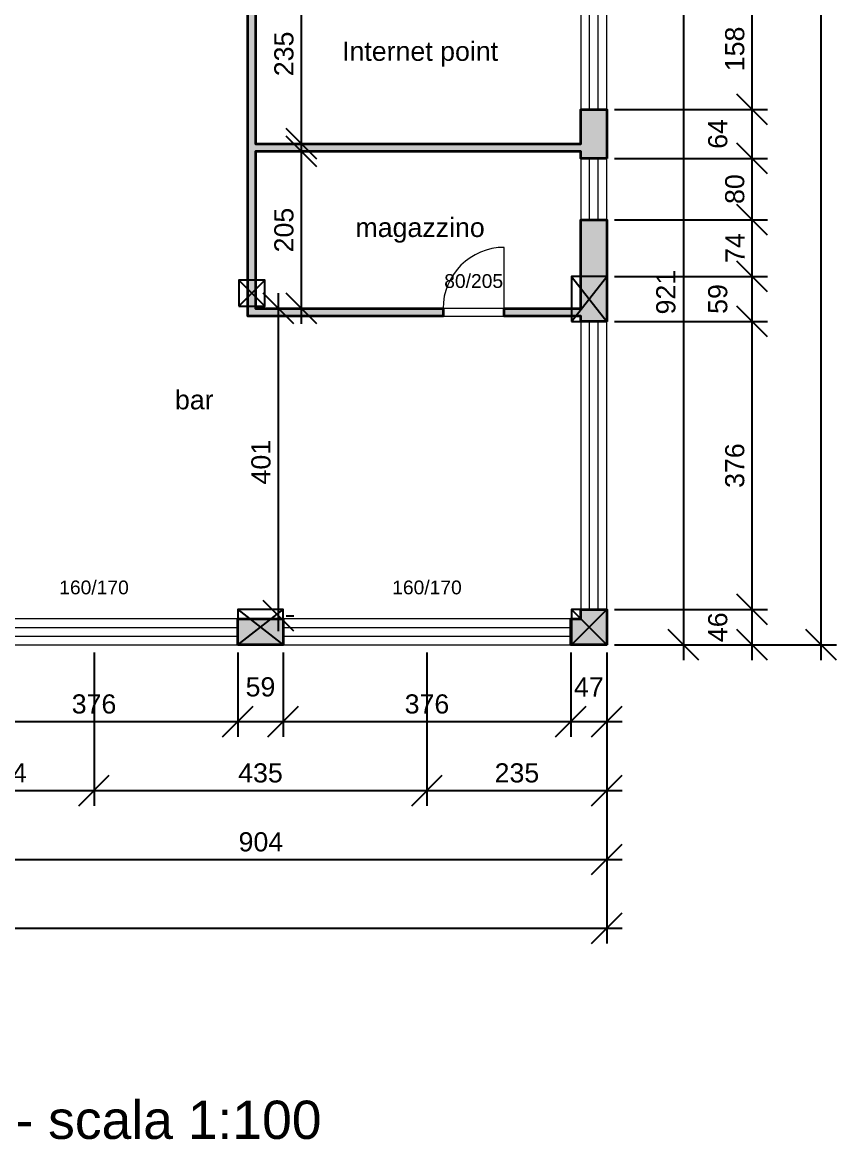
# Model space of a CAD drawing. Header units: millimetres. Extents: x 23 to 299, y 5 to 130.
# Drawn here: x 98.74 to 109.37, y 95.45 to 110.17 of the extents above; entities that cross this region are included whole.
import ezdxf
from ezdxf.enums import TextEntityAlignment as Align

# ---------------------------------------------------------------- set-up
doc = ezdxf.new("R2010")
doc.units = ezdxf.units.MM
doc.layers.get('0').update_dxf_attribs({"lineweight": 25})
for name, color, linetype, lineweight in [('MURI', 8, 'Continuous', 35), ('PILASTRI', 7, 'Continuous', 25), ('PORTE', 3, 'Continuous', 18), ('QUOTE', 5, 'Continuous', 13), ('SERRAMENTI', 4, 'Continuous', 18), ('TESTI', 7, 'Continuous', 18)]:
    doc.layers.add(name, color=color, linetype=linetype, lineweight=lineweight)
doc.styles.add('ARIAL', font='arial.ttf')
doc.dimstyles.new('Q100', dxfattribs={"dimscale": 100, "dimtxt": 0.0025, "dimasz": 2.5, "dimexe": 0.002, "dimexo": 0.001, "dimgap": 0.001, "dimtad": 1, "dimlfac": 100, "dimtxsty": 'ARIAL', "dimtsz": 0.002, "dimcen": 2.5, "dimdle": 0.002, "dimclrd": 5, "dimclre": 5, "dimclrt": 5, "dimazin": 3, "dimtfac": 1, "dimtmove": 0, "dimatfit": 3, "dimarcsym": 0})

# ---------------------------------------------------------------- blocks, each defined once
blk = doc.blocks.new('*D111')
at = {"lineweight": -2, "transparency": 16777216}
for p, q in [((107.575, 111.051), (107.175, 111.451)), ((107.375, 111.451), (107.375, 101.841)), ((106.475, 111.251), (107.575, 111.251)), ((107.575, 101.841), (107.175, 102.241)), ((106.475, 102.041), (107.575, 102.041))]:
    blk.add_line(p, q, dxfattribs=at)
at = {"layer": 'Defpoints', "color": 0, "transparency": 16777216}
for p in [(106.375, 111.251), (106.375, 102.041), (107.375, 102.041)]:
    blk.add_point(p, dxfattribs=at)
at = {"transparency": 16777216, "insert": (107.147, 106.646), "char_height": 0.25, "attachment_point": 5, "rotation": 90, "style": 'ARIAL'}
blk.add_mtext('921', dxfattribs=at)
blk = doc.blocks.new('*D112')
at = {"layer": 'Defpoints', "color": 0, "transparency": 16777216}
for p in [(106.375, 102.501), (108.275, 102.501), (106.375, 102.041)]:
    blk.add_point(p, dxfattribs=at)
at = {"layer": 'QUOTE', "color": 5, "lineweight": -2, "transparency": 16777216}
for p, q in [((108.475, 102.301), (108.075, 102.701)), ((108.275, 101.841), (108.275, 102.701)), ((106.475, 102.501), (108.475, 102.501)), ((108.475, 101.841), (108.075, 102.241)), ((106.475, 102.041), (108.475, 102.041))]:
    blk.add_line(p, q, dxfattribs=at)
at = {"layer": 'QUOTE', "color": 5, "transparency": 16777216, "insert": (107.825, 102.271), "char_height": 0.25, "attachment_point": 5, "rotation": 90, "style": 'ARIAL'}
blk.add_mtext('46', dxfattribs=at)
blk = doc.blocks.new('*D113')
at = {"lineweight": -2, "transparency": 16777216}
for p, q in [((108.475, 106.061), (108.075, 106.461)), ((108.275, 102.301), (108.275, 106.461)), ((106.475, 106.261), (108.475, 106.261)), ((108.475, 102.301), (108.075, 102.701)), ((106.475, 102.501), (108.475, 102.501))]:
    blk.add_line(p, q, dxfattribs=at)
at = {"layer": 'Defpoints', "color": 0, "transparency": 16777216}
for p in [(106.375, 106.261), (108.275, 106.261), (106.375, 102.501)]:
    blk.add_point(p, dxfattribs=at)
at = {"transparency": 16777216, "insert": (108.047, 104.381), "char_height": 0.25, "attachment_point": 5, "rotation": 90, "style": 'ARIAL'}
blk.add_mtext('376', dxfattribs=at)
blk = doc.blocks.new('*D114')
at = {"layer": 'Defpoints', "color": 0, "transparency": 16777216}
for p in [(106.375, 106.851), (108.275, 106.851), (106.375, 106.261)]:
    blk.add_point(p, dxfattribs=at)
at = {"layer": 'QUOTE', "color": 5, "lineweight": -2, "transparency": 16777216}
for p, q in [((108.475, 106.651), (108.075, 107.051)), ((108.275, 106.061), (108.275, 107.051)), ((106.475, 106.851), (108.475, 106.851)), ((108.475, 106.061), (108.075, 106.461)), ((106.475, 106.261), (108.475, 106.261))]:
    blk.add_line(p, q, dxfattribs=at)
at = {"layer": 'QUOTE', "color": 5, "transparency": 16777216, "insert": (107.825, 106.556), "char_height": 0.25, "attachment_point": 5, "rotation": 90, "style": 'ARIAL'}
blk.add_mtext('59', dxfattribs=at)
blk = doc.blocks.new('*D115')
at = {"lineweight": -2, "transparency": 16777216}
for p, q in [((108.475, 107.391), (108.075, 107.791)), ((108.275, 106.651), (108.275, 107.791)), ((106.475, 107.591), (108.475, 107.591)), ((108.475, 106.651), (108.075, 107.051)), ((106.475, 106.851), (108.475, 106.851))]:
    blk.add_line(p, q, dxfattribs=at)
at = {"layer": 'Defpoints', "color": 0, "transparency": 16777216}
for p in [(106.375, 107.591), (108.275, 107.591), (106.375, 106.851)]:
    blk.add_point(p, dxfattribs=at)
at = {"transparency": 16777216, "insert": (108.05, 107.221), "char_height": 0.25, "attachment_point": 5, "rotation": 90, "style": 'ARIAL'}
blk.add_mtext('74', dxfattribs=at)
blk = doc.blocks.new('*D116')
at = {"lineweight": -2, "transparency": 16777216}
for p, q in [((108.475, 108.191), (108.075, 108.591)), ((108.275, 107.391), (108.275, 108.591)), ((106.475, 108.391), (108.475, 108.391)), ((108.475, 107.391), (108.075, 107.791)), ((106.475, 107.591), (108.475, 107.591))]:
    blk.add_line(p, q, dxfattribs=at)
at = {"layer": 'Defpoints', "color": 0, "transparency": 16777216}
for p in [(106.375, 108.391), (108.275, 108.391), (106.375, 107.591)]:
    blk.add_point(p, dxfattribs=at)
at = {"transparency": 16777216, "insert": (108.047, 107.991), "char_height": 0.25, "attachment_point": 5, "rotation": 90, "style": 'ARIAL'}
blk.add_mtext('80', dxfattribs=at)
blk = doc.blocks.new('*D117')
at = {"layer": 'Defpoints', "color": 0, "transparency": 16777216}
for p in [(106.375, 109.031), (108.275, 109.031), (106.375, 108.391)]:
    blk.add_point(p, dxfattribs=at)
at = {"layer": 'QUOTE', "color": 5, "lineweight": -2, "transparency": 16777216}
for p, q in [((108.475, 108.831), (108.075, 109.231)), ((108.275, 108.191), (108.275, 109.231)), ((106.475, 109.031), (108.475, 109.031)), ((108.475, 108.191), (108.075, 108.591)), ((106.475, 108.391), (108.475, 108.391))]:
    blk.add_line(p, q, dxfattribs=at)
at = {"layer": 'QUOTE', "color": 5, "transparency": 16777216, "insert": (107.825, 108.711), "char_height": 0.25, "attachment_point": 5, "rotation": 90, "style": 'ARIAL'}
blk.add_mtext('64', dxfattribs=at)
blk = doc.blocks.new('*D118')
at = {"lineweight": -2, "transparency": 16777216}
for p, q in [((108.475, 110.411), (108.075, 110.811)), ((108.275, 108.831), (108.275, 110.811)), ((106.475, 110.611), (108.475, 110.611)), ((108.475, 108.831), (108.075, 109.231)), ((106.475, 109.031), (108.475, 109.031))]:
    blk.add_line(p, q, dxfattribs=at)
at = {"layer": 'Defpoints', "color": 0, "transparency": 16777216}
for p in [(106.375, 110.611), (108.275, 110.611), (106.375, 109.031)]:
    blk.add_point(p, dxfattribs=at)
at = {"transparency": 16777216, "insert": (108.047, 109.821), "char_height": 0.25, "attachment_point": 5, "rotation": 90, "style": 'ARIAL'}
blk.add_mtext('158', dxfattribs=at)
blk = doc.blocks.new('*D120')
at = {"lineweight": -2, "transparency": 16777216}
for p, q in [((109.375, 119.631), (108.975, 120.031)), ((109.175, 101.841), (109.175, 120.031)), ((106.475, 119.831), (109.375, 119.831)), ((109.375, 101.841), (108.975, 102.241)), ((106.475, 102.041), (109.375, 102.041))]:
    blk.add_line(p, q, dxfattribs=at)
at = {"layer": 'Defpoints', "color": 0, "transparency": 16777216}
for p in [(106.375, 119.831), (109.175, 119.831), (106.375, 102.041)]:
    blk.add_point(p, dxfattribs=at)
at = {"transparency": 16777216, "insert": (108.947, 110.936), "char_height": 0.25, "attachment_point": 5, "rotation": 90, "style": 'ARIAL'}
blk.add_mtext('1779', dxfattribs=at)
blk = doc.blocks.new('*D129')
at = {"lineweight": -2, "transparency": 16777216}
for p, q in [((97.795, 101.941), (97.795, 100.841)), ((101.555, 101.941), (101.555, 100.841)), ((97.595, 100.841), (97.995, 101.241)), ((101.355, 100.841), (101.755, 101.241)), ((97.595, 101.041), (101.755, 101.041))]:
    blk.add_line(p, q, dxfattribs=at)
at = {"layer": 'Defpoints', "color": 0, "transparency": 16777216}
for p in [(97.795, 102.041), (101.555, 102.041), (101.555, 101.041)]:
    blk.add_point(p, dxfattribs=at)
at = {"transparency": 16777216, "insert": (99.675, 101.268), "char_height": 0.25, "attachment_point": 5, "style": 'ARIAL'}
blk.add_mtext('376', dxfattribs=at)
blk = doc.blocks.new('*D130')
at = {"layer": 'Defpoints', "color": 0, "transparency": 16777216}
for p in [(101.555, 102.041), (102.145, 102.041), (102.145, 101.041)]:
    blk.add_point(p, dxfattribs=at)
at = {"layer": 'QUOTE', "color": 5, "lineweight": -2, "transparency": 16777216}
for p, q in [((101.555, 101.941), (101.555, 100.841)), ((102.145, 101.941), (102.145, 100.841)), ((101.355, 100.841), (101.755, 101.241)), ((101.945, 100.841), (102.345, 101.241)), ((101.355, 101.041), (102.345, 101.041))]:
    blk.add_line(p, q, dxfattribs=at)
at = {"layer": 'QUOTE', "color": 5, "transparency": 16777216, "insert": (101.85, 101.491), "char_height": 0.25, "attachment_point": 5, "style": 'ARIAL'}
blk.add_mtext('59', dxfattribs=at)
blk = doc.blocks.new('*D131')
at = {"lineweight": -2, "transparency": 16777216}
for p, q in [((102.145, 101.941), (102.145, 100.841)), ((105.905, 101.941), (105.905, 100.841)), ((101.945, 100.841), (102.345, 101.241)), ((105.705, 100.841), (106.105, 101.241)), ((101.945, 101.041), (106.105, 101.041))]:
    blk.add_line(p, q, dxfattribs=at)
at = {"layer": 'Defpoints', "color": 0, "transparency": 16777216}
for p in [(102.145, 102.041), (105.905, 102.041), (105.905, 101.041)]:
    blk.add_point(p, dxfattribs=at)
at = {"transparency": 16777216, "insert": (104.025, 101.268), "char_height": 0.25, "attachment_point": 5, "style": 'ARIAL'}
blk.add_mtext('376', dxfattribs=at)
blk = doc.blocks.new('*D132')
at = {"layer": 'Defpoints', "color": 0, "transparency": 16777216}
for p in [(105.905, 102.041), (106.375, 102.041), (106.375, 101.041)]:
    blk.add_point(p, dxfattribs=at)
at = {"layer": 'QUOTE', "color": 5, "lineweight": -2, "transparency": 16777216}
for p, q in [((105.905, 101.941), (105.905, 100.841)), ((106.375, 101.941), (106.375, 100.841)), ((105.705, 100.841), (106.105, 101.241)), ((106.175, 100.841), (106.575, 101.241)), ((105.705, 101.041), (106.575, 101.041))]:
    blk.add_line(p, q, dxfattribs=at)
at = {"layer": 'QUOTE', "color": 5, "transparency": 16777216, "insert": (106.14, 101.491), "char_height": 0.25, "attachment_point": 5, "style": 'ARIAL'}
blk.add_mtext('47', dxfattribs=at)
blk = doc.blocks.new('*D137')
at = {"lineweight": -2, "transparency": 16777216}
for p, q in [((97.335, 101.941), (97.335, 99.941)), ((99.675, 101.941), (99.675, 99.941)), ((97.135, 99.941), (97.535, 100.341)), ((99.475, 99.941), (99.875, 100.341)), ((97.135, 100.141), (99.875, 100.141))]:
    blk.add_line(p, q, dxfattribs=at)
at = {"layer": 'Defpoints', "color": 0, "transparency": 16777216}
for p in [(97.335, 102.041), (99.675, 102.041), (99.675, 100.141)]:
    blk.add_point(p, dxfattribs=at)
at = {"transparency": 16777216, "insert": (98.505, 100.368), "char_height": 0.25, "attachment_point": 5, "style": 'ARIAL'}
blk.add_mtext('234', dxfattribs=at)
blk = doc.blocks.new('*D138')
at = {"lineweight": -2, "transparency": 16777216}
for p, q in [((99.675, 101.941), (99.675, 99.941)), ((104.025, 101.941), (104.025, 99.941)), ((99.475, 99.941), (99.875, 100.341)), ((103.825, 99.941), (104.225, 100.341)), ((99.475, 100.141), (104.225, 100.141))]:
    blk.add_line(p, q, dxfattribs=at)
at = {"layer": 'Defpoints', "color": 0, "transparency": 16777216}
for p in [(99.675, 102.041), (104.025, 102.041), (104.025, 100.141)]:
    blk.add_point(p, dxfattribs=at)
at = {"transparency": 16777216, "insert": (101.85, 100.368), "char_height": 0.25, "attachment_point": 5, "style": 'ARIAL'}
blk.add_mtext('435', dxfattribs=at)
blk = doc.blocks.new('*D139')
at = {"lineweight": -2, "transparency": 16777216}
for p, q in [((104.025, 101.941), (104.025, 99.941)), ((106.375, 101.941), (106.375, 99.941)), ((103.825, 99.941), (104.225, 100.341)), ((106.175, 99.941), (106.575, 100.341)), ((103.825, 100.141), (106.575, 100.141))]:
    blk.add_line(p, q, dxfattribs=at)
at = {"layer": 'Defpoints', "color": 0, "transparency": 16777216}
for p in [(104.025, 102.041), (106.375, 102.041), (106.375, 100.141)]:
    blk.add_point(p, dxfattribs=at)
at = {"transparency": 16777216, "insert": (105.2, 100.368), "char_height": 0.25, "attachment_point": 5, "style": 'ARIAL'}
blk.add_mtext('235', dxfattribs=at)
blk = doc.blocks.new('*D141')
at = {"lineweight": -2, "transparency": 16777216}
for p, q in [((97.335, 101.941), (97.335, 99.041)), ((106.375, 101.941), (106.375, 99.041)), ((97.135, 99.041), (97.535, 99.441)), ((106.175, 99.041), (106.575, 99.441)), ((97.135, 99.241), (106.575, 99.241))]:
    blk.add_line(p, q, dxfattribs=at)
at = {"layer": 'Defpoints', "color": 0, "transparency": 16777216}
for p in [(97.335, 102.041), (106.375, 102.041), (106.375, 99.241)]:
    blk.add_point(p, dxfattribs=at)
at = {"transparency": 16777216, "insert": (101.855, 99.468), "char_height": 0.25, "attachment_point": 5, "style": 'ARIAL'}
blk.add_mtext('904', dxfattribs=at)
blk = doc.blocks.new('*D142')
at = {"lineweight": -2, "transparency": 16777216}
for p, q in [((88.635, 101.941), (88.635, 98.141)), ((106.375, 101.941), (106.375, 98.141)), ((88.435, 98.141), (88.835, 98.541)), ((106.175, 98.141), (106.575, 98.541)), ((88.435, 98.341), (106.575, 98.341))]:
    blk.add_line(p, q, dxfattribs=at)
at = {"layer": 'Defpoints', "color": 0, "transparency": 16777216}
for p in [(88.635, 102.041), (106.375, 102.041), (106.375, 98.341)]:
    blk.add_point(p, dxfattribs=at)
at = {"transparency": 16777216, "insert": (97.505, 98.566), "char_height": 0.25, "attachment_point": 5, "style": 'ARIAL'}
blk.add_mtext('1774', dxfattribs=at)
blk = doc.blocks.new('*D89')
at = {"lineweight": -2, "transparency": 16777216}
for p, q in [((102.585, 110.731), (102.185, 111.131)), ((102.385, 108.381), (102.385, 111.131)), ((102.485, 110.931), (102.585, 110.931)), ((102.585, 108.381), (102.185, 108.781)), ((102.485, 108.581), (102.585, 108.581))]:
    blk.add_line(p, q, dxfattribs=at)
at = {"layer": 'Defpoints', "color": 0, "transparency": 16777216}
for p in [(102.385, 110.931), (102.385, 110.931), (102.385, 108.581)]:
    blk.add_point(p, dxfattribs=at)
at = {"transparency": 16777216, "insert": (102.157, 109.756), "char_height": 0.25, "attachment_point": 5, "rotation": 90, "style": 'ARIAL'}
blk.add_mtext('235', dxfattribs=at)
blk = doc.blocks.new('*D90')
at = {"lineweight": -2, "transparency": 16777216}
for p, q in [((102.585, 108.281), (102.185, 108.681)), ((102.385, 106.231), (102.385, 108.681)), ((102.485, 108.481), (102.585, 108.481)), ((102.585, 106.231), (102.185, 106.631)), ((102.485, 106.431), (102.585, 106.431))]:
    blk.add_line(p, q, dxfattribs=at)
at = {"layer": 'Defpoints', "color": 0, "transparency": 16777216}
for p in [(102.385, 108.481), (102.385, 108.481), (102.385, 106.431)]:
    blk.add_point(p, dxfattribs=at)
at = {"transparency": 16777216, "insert": (102.157, 107.456), "char_height": 0.25, "attachment_point": 5, "rotation": 90, "style": 'ARIAL'}
blk.add_mtext('205', dxfattribs=at)
blk = doc.blocks.new('*D91')
at = {"lineweight": -2, "transparency": 16777216}
for p, q in [((102.285, 106.231), (101.885, 106.631)), ((102.085, 102.221), (102.085, 106.631)), ((102.185, 106.431), (102.285, 106.431)), ((102.285, 102.221), (101.885, 102.621)), ((102.185, 102.421), (102.285, 102.421))]:
    blk.add_line(p, q, dxfattribs=at)
at = {"layer": 'Defpoints', "color": 0, "transparency": 16777216}
for p in [(102.085, 106.431), (102.085, 106.431), (102.085, 102.421)]:
    blk.add_point(p, dxfattribs=at)
at = {"transparency": 16777216, "insert": (101.857, 104.426), "char_height": 0.25, "attachment_point": 5, "rotation": 90, "style": 'ARIAL'}
blk.add_mtext('401', dxfattribs=at)

msp = doc.modelspace()

# ---------------------------------------------------------------- hatches: boundary and pattern name
at = {"layer": 'MURI'}
h = msp.add_hatch(color=8, dxfattribs=at)
h.dxf.hatch_style = 1
h.paths.add_polyline_path([(106.37495, 108.39072), (106.03495, 108.39072), (106.03495, 108.48072), (101.78495, 108.48072), (101.78495, 106.43072), (104.23495, 106.43072), (104.23495, 106.33072), (101.78495, 106.33072), (101.68495, 106.33072), (101.68495, 106.43072), (101.68495, 110.93072), (101.78495, 110.93072), (101.78495, 108.58072), (106.03495, 108.58072), (106.03495, 109.03072), (106.37495, 109.03072)])
h = msp.add_hatch(color=8, dxfattribs=at)
h.dxf.hatch_style = 1
h.paths.add_polyline_path([(106.37495, 106.26072), (106.03495, 106.26072), (106.03495, 106.33072), (105.03495, 106.33072), (105.03495, 106.43072), (106.03495, 106.43072), (106.03495, 107.59072), (106.37495, 107.59072)])
h = msp.add_hatch(color=8, dxfattribs=at)
h.dxf.hatch_style = 1
h.paths.add_polyline_path([(106.37495, 102.04072), (105.90495, 102.04072), (105.90495, 102.38072), (106.03495, 102.38072), (106.03495, 102.50072), (106.37495, 102.50072)])
h = msp.add_hatch(color=8, dxfattribs=at)
h.dxf.hatch_style = 1
h.paths.add_polyline_path([(101.55495, 102.04072), (101.55495, 102.38072), (102.14495, 102.38072), (102.14495, 102.04072)])

# ---------------------------------------------------------------- linework, layer by layer
at = {"layer": 'MURI', "color": 7}
for points in [[(106.37495, 108.39072), (106.03495, 108.39072), (106.03495, 108.48072), (101.78495, 108.48072), (101.78495, 106.43072), (104.23495, 106.43072), (104.23495, 106.33072), (101.78495, 106.33072), (101.68495, 106.33072), (101.68495, 106.43072), (101.68495, 110.93072), (101.78495, 110.93072), (101.78495, 108.58072), (106.03495, 108.58072), (106.03495, 109.03072), (106.37495, 109.03072)], [(106.37495, 106.26072), (106.03495, 106.26072), (106.03495, 106.33072), (105.03495, 106.33072), (105.03495, 106.43072), (106.03495, 106.43072), (106.03495, 107.59072), (106.37495, 107.59072)], [(106.37495, 102.04072), (105.90495, 102.04072), (105.90495, 102.38072), (106.03495, 102.38072), (106.03495, 102.50072), (106.37495, 102.50072)], [(101.55495, 102.04072), (101.55495, 102.38072), (102.14495, 102.38072), (102.14495, 102.04072)]]:
    msp.add_lwpolyline(points, close=True, dxfattribs=at)
at = {"layer": 'PILASTRI', "color": 7}
for p, q in [((105.91495, 106.26072), (106.37495, 106.85072)), ((105.91495, 106.85072), (106.37495, 106.26072)), ((101.56495, 106.46072), (101.90495, 106.80072)), ((101.56495, 106.80072), (101.90495, 106.46072)), ((101.55495, 102.04072), (102.14495, 102.50072)), ((101.55495, 102.50072), (102.14495, 102.04072)), ((105.91495, 102.04072), (106.37495, 102.50072)), ((105.91495, 102.50072), (106.37495, 102.04072))]:
    msp.add_line(p, q, dxfattribs=at)
for points in [[(105.91495, 106.26072), (106.37495, 106.26072), (106.37495, 106.85072), (105.91495, 106.85072)], [(101.56495, 106.46072), (101.90495, 106.46072), (101.90495, 106.80072), (101.56495, 106.80072)], [(101.55495, 102.04072), (102.14495, 102.04072), (102.14495, 102.50072), (101.55495, 102.50072)], [(105.91495, 102.04072), (106.37495, 102.04072), (106.37495, 102.50072), (105.91495, 102.50072)]]:
    msp.add_lwpolyline(points, close=True, dxfattribs=at)
at = {"layer": 'PORTE', "color": 3}
msp.add_line((105.03495, 106.43072), (105.03495, 107.23072), dxfattribs=at)
msp.add_lwpolyline([(104.23495, 106.33072), (105.03495, 106.33072), (105.03495, 106.43072), (104.23495, 106.43072)], close=True, dxfattribs=at)
msp.add_arc((105.03495, 106.43072), 0.8, 90, 180, dxfattribs=at)
at = {"layer": 'SERRAMENTI', "color": 4}
for p, q in [((106.14828, 109.03072), (106.14828, 110.61072)), ((106.26162, 109.03072), (106.26162, 110.61072)), ((106.14828, 107.59072), (106.14828, 108.39072)), ((106.26162, 107.59072), (106.26162, 108.39072)), ((106.14828, 102.50072), (106.14828, 106.26072)), ((106.26162, 102.50072), (106.26162, 106.26072)), ((97.79495, 102.26738), (101.55495, 102.26738)), ((102.14495, 102.26738), (105.90495, 102.26738)), ((97.79495, 102.15405), (101.55495, 102.15405)), ((102.14495, 102.15405), (105.90495, 102.15405))]:
    msp.add_line(p, q, dxfattribs=at)
for points in [[(106.03495, 109.03072), (106.37495, 109.03072), (106.37495, 110.61072), (106.03495, 110.61072)], [(106.03495, 107.59072), (106.37495, 107.59072), (106.37495, 108.39072), (106.03495, 108.39072)], [(106.03495, 102.50072), (106.37495, 102.50072), (106.37495, 106.26072), (106.03495, 106.26072)], [(97.79495, 102.04072), (101.55495, 102.04072), (101.55495, 102.38072), (97.79495, 102.38072)], [(102.14495, 102.04072), (105.90495, 102.04072), (105.90495, 102.38072), (102.14495, 102.38072)]]:
    msp.add_lwpolyline(points, close=True, dxfattribs=at)

# ---------------------------------------------------------------- texts
at = {"layer": 'TESTI', "style": 'ARIAL'}
for s, height, p in [('Internet point', 0.25, (103.93495, 109.79072)), ('magazzino', 0.25, (103.93495, 107.49072)), ('80/205', 0.18, (104.63495, 106.79072)), ('bar', 0.25, (100.98495, 105.24072)), ('160/170', 0.18, (99.67495, 102.79072)), ('160/170', 0.18, (104.02495, 102.79072)), ('PIANTA QUOTATA - scala 1:100', 0.5, (97.50495, 95.84072))]:
    msp.add_text(s, height=height, dxfattribs=at).set_placement(p, align=Align.MIDDLE_CENTER)

# ---------------------------------------------------------------- dimensions: what is measured, and where the dimension line sits
at = {"layer": 'QUOTE'}
for base, p1, p2, picture, middle in [((109.17495, 119.83072), (106.37495, 102.04072), (106.37495, 119.83072), '*D120', (108.94731, 110.93572)), ((107.37495, 102.04072), (106.37495, 111.25072), (106.37495, 102.04072), '*D111', (107.14731, 106.64572)), ((102.38495, 110.93072), (102.38495, 108.58072), (102.38495, 110.93072), '*D89', (102.15722, 109.75572)), ((108.27495, 110.61072), (106.37495, 109.03072), (106.37495, 110.61072), '*D118', (108.04731, 109.82072)), ((102.38495, 108.48072), (102.38495, 106.43072), (102.38495, 108.48072), '*D90', (102.15731, 107.45572)), ((108.27495, 108.39072), (106.37495, 107.59072), (106.37495, 108.39072), '*D116', (108.04731, 107.99072)), ((108.27495, 107.59072), (106.37495, 106.85072), (106.37495, 107.59072), '*D115', (108.04995, 107.22072)), ((102.08495, 106.43072), (102.08495, 102.42072), (102.08495, 106.43072), '*D91', (101.85731, 104.42572)), ((108.27495, 106.26072), (106.37495, 102.50072), (106.37495, 106.26072), '*D113', (108.04722, 104.38072))]:
    dim = msp.add_linear_dim(base=base, p1=p1, p2=p2, angle=90, dimstyle='Q100', dxfattribs=at)
    dim.commit()
    dim.dimension.update_dxf_attribs({"geometry": picture, "text_midpoint": middle})
for base, p1, p2, picture, middle in [((108.27495, 109.03072), (106.37495, 108.39072), (106.37495, 109.03072), '*D117', (107.82495, 108.71072)), ((108.27495, 106.85072), (106.37495, 106.26072), (106.37495, 106.85072), '*D114', (107.82495, 106.55572)), ((108.27495, 102.50072), (106.37495, 102.04072), (106.37495, 102.50072), '*D112', (107.82495, 102.27072))]:
    dim = msp.add_linear_dim(base=base, p1=p1, p2=p2, angle=90, dimstyle='Q100', override={"dimtmove": 2}, dxfattribs=at)
    dim.commit()
    dim.dimension.update_dxf_attribs({"geometry": picture, "text_midpoint": middle, "dimtype": 160})
for base, p1, p2, picture, middle in [((106.37495, 98.34072), (88.63495, 102.04072), (106.37495, 102.04072), '*D142', (97.50495, 98.56623)), ((99.67495, 100.14072), (97.33495, 102.04072), (99.67495, 102.04072), '*D137', (98.50495, 100.36844)), ((106.37495, 99.24072), (97.33495, 102.04072), (106.37495, 102.04072), '*D141', (101.85495, 99.46836)), ((101.55495, 101.04072), (97.79495, 102.04072), (101.55495, 102.04072), '*D129', (99.67495, 101.26844)), ((104.02495, 100.14072), (99.67495, 102.04072), (104.02495, 102.04072), '*D138', (101.84995, 100.36844)), ((105.90495, 101.04072), (102.14495, 102.04072), (105.90495, 102.04072), '*D131', (104.02495, 101.26844)), ((106.37495, 100.14072), (104.02495, 102.04072), (106.37495, 102.04072), '*D139', (105.19995, 100.36844))]:
    dim = msp.add_linear_dim(base=base, p1=p1, p2=p2, dimstyle='Q100', dxfattribs=at)
    dim.commit()
    dim.dimension.update_dxf_attribs({"geometry": picture, "text_midpoint": middle})
dim = msp.add_linear_dim(base=(102.14495, 101.04072), p1=(101.55495, 102.04072), p2=(102.14495, 102.04072), dimstyle='Q100', override={"dimtmove": 2}, dxfattribs=at)
dim.commit()
dim.dimension.update_dxf_attribs({"geometry": '*D130', "text_midpoint": (101.84995, 101.49072), "dimtype": 160})
dim = msp.add_linear_dim(base=(106.37495, 101.04072), p1=(105.90495, 102.04072), p2=(106.37495, 102.04072), text='47', dimstyle='Q100', override={"dimtmove": 2}, dxfattribs=at)
dim.commit()
dim.dimension.update_dxf_attribs({"geometry": '*D132', "text_midpoint": (106.13995, 101.49072), "dimtype": 160})

doc.saveas('drawing.dxf')
